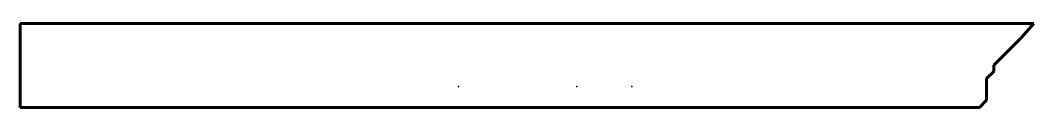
# Model space of a CAD drawing. Header units: millimetres. Extents: x -89 to 2016, y -50 to 125.
import ezdxf

# ---------------------------------------------------------------- set-up
doc = ezdxf.new("R2010")
doc.units = ezdxf.units.MM
for name, pattern in [('K5LT32782', [0]), ('K5LT32783', [0]), ('K5LT32784', [0])]:
    doc.linetypes.add(name, pattern=pattern)
doc.layers.add('Системный слой', color=7, linetype='Continuous')

msp = doc.modelspace()

# ---------------------------------------------------------------- linework, layer by layer
at = {"layer": 'Системный слой', "color": 7, "linetype": 'K5LT32782', "lineweight": 60}
msp.add_line((-89.2, 125), (-89.2, -50), dxfattribs=at)
at = {"layer": 'Системный слой', "color": 3, "linetype": 'K5LT32784', "lineweight": 60, "true_color": 0x00ff00}
for p, q in [((-89.2, 125), (2015.6, 125)), ((-89.2, -50), (1902.8, -50))]:
    msp.add_line(p, q, dxfattribs=at)
at = {"layer": 'Системный слой', "color": 5, "linetype": 'K5LT32783', "lineweight": 60, "true_color": 0x0000ff}
for p, q in [((2015.6, 125), (1989.5, 95)), ((1989.5, 95), (1932.8, 38.3)), ((1932.8, 25.3), (1917.8, 10.3)), ((1932.8, 38.3), (1932.8, 25.3)), ((1917.8, 10.3), (1917.8, -35)), ((1917.8, -35), (1902.8, -50))]:
    msp.add_line(p, q, dxfattribs=at)
at = {"layer": 'Системный слой'}
for p in [(821, -6.1), (1067, -6.1), (1181, -6.1)]:
    msp.add_point(p, dxfattribs=at)

doc.saveas('drawing.dxf')
